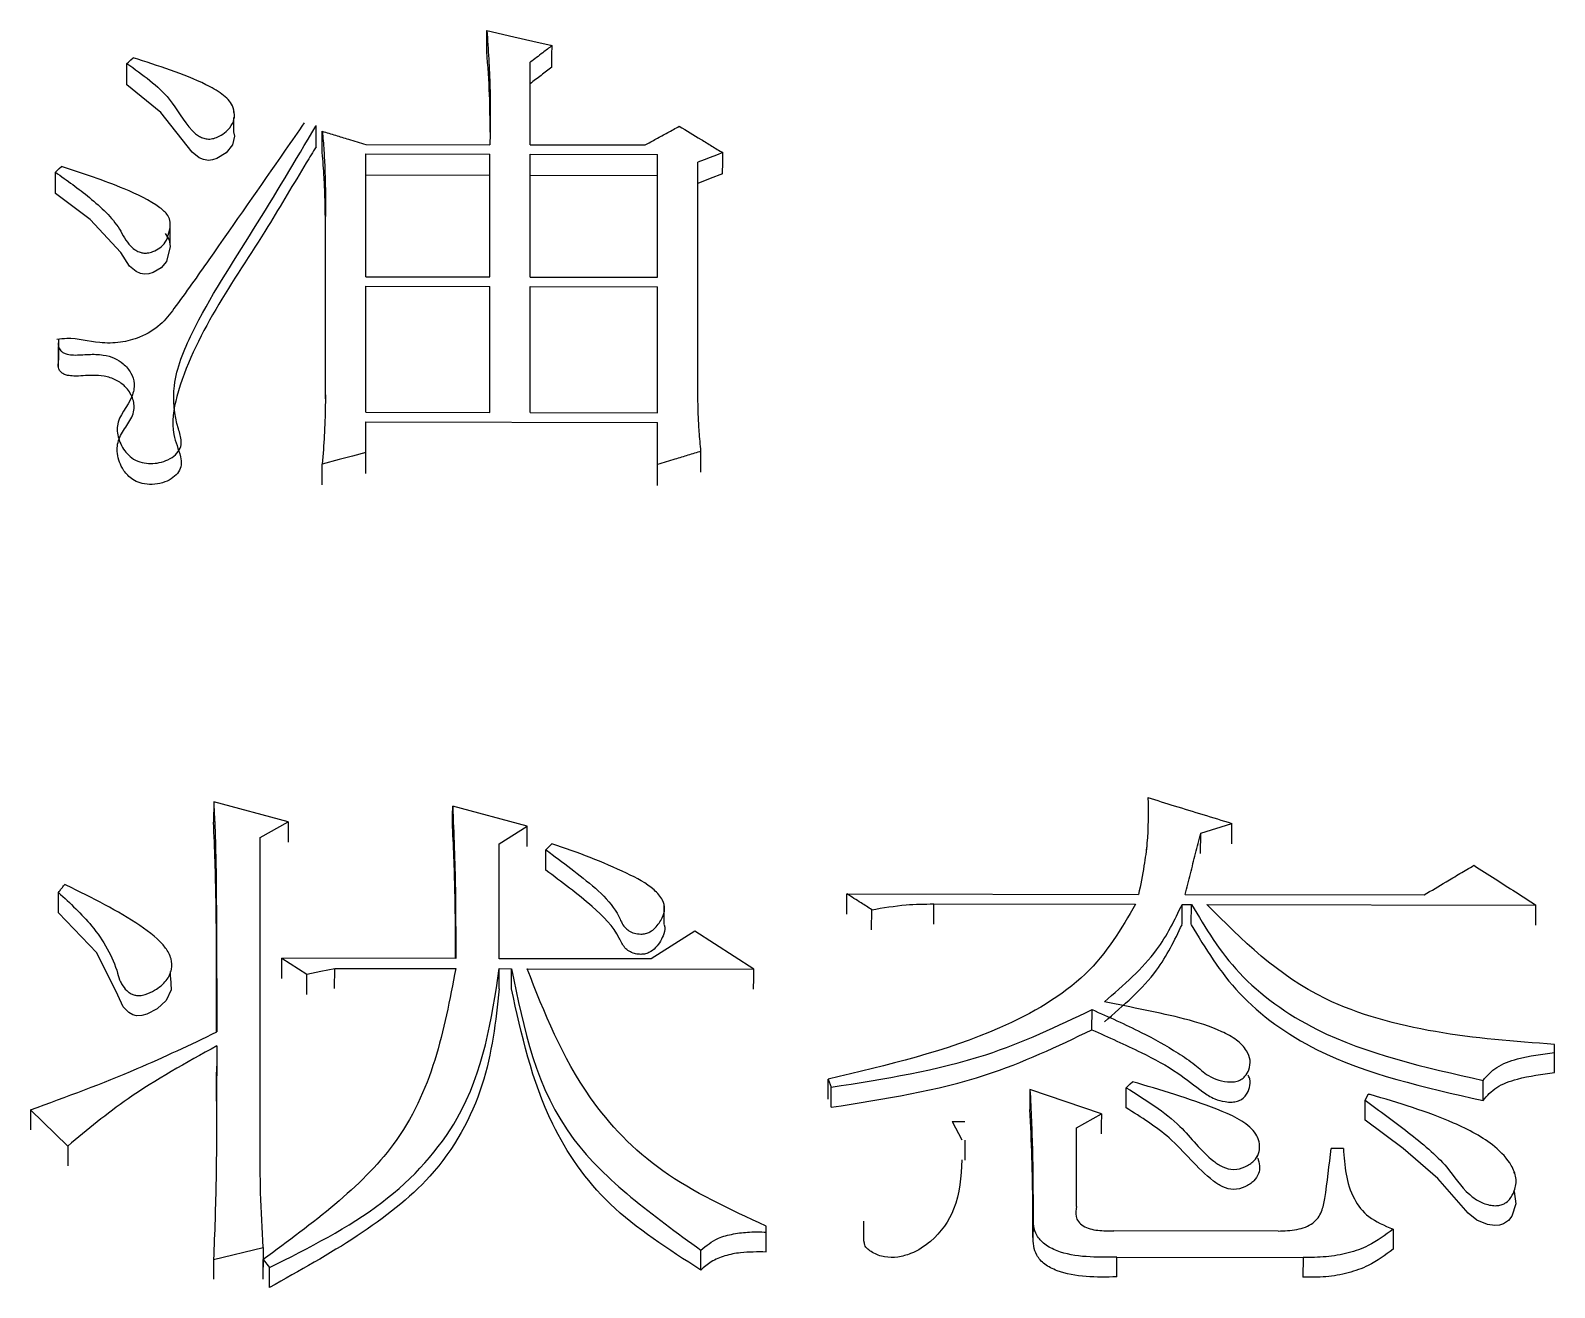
# Model space of a CAD drawing. Header units: millimetres. Extents: x 2462 to 4142, y 835 to 2023.
# Drawn here: x 2894.43 to 2899.74, y 1799.09 to 1803.47 of the extents above; entities that cross this region are included whole.
import ezdxf

# ---------------------------------------------------------------- set-up
doc = ezdxf.new("R2010")
doc.units = ezdxf.units.MM

msp = doc.modelspace()

# ---------------------------------------------------------------- linework, layer by layer
at = {"color": 7, "linetype": 'Continuous', "lineweight": 25}
for p, q in [((2894.7664, 1803.2759), (2894.7666, 1803.3506)), ((2896.1729, 1803.0671), (2896.1729, 1803.3545)), ((2895.1399, 1803.1801), (2895.1399, 1803.1883)), ((2895.1396, 1803.1138), (2895.1398, 1803.1626)), ((2895.4262, 1803.0596), (2895.4265, 1803.134)), ((2895.5996, 1803.0682), (2896.0323, 1803.0674)), ((2895.5996, 1803.0354), (2896.0323, 1803.0346)), ((2895.5996, 1802.6074), (2895.5996, 1803.0354)), ((2896.032, 1802.9604), (2896.0323, 1803.0346)), ((2896.0323, 1802.6066), (2896.0323, 1803.0346)), ((2896.1729, 1803.0671), (2896.5731, 1803.0664)), ((2896.1729, 1803.0344), (2896.6164, 1803.0336)), ((2896.1729, 1802.6063), (2896.1729, 1803.0344)), ((2896.6161, 1802.9593), (2896.6164, 1803.0336)), ((2896.6164, 1802.6055), (2896.6164, 1803.0336)), ((2896.757, 1802.1866), (2896.757, 1803.0071)), ((2896.032, 1802.9604), (2895.5993, 1802.9612)), ((2896.032, 1802.6066), (2896.032, 1802.9604)), ((2896.6161, 1802.9593), (2896.1726, 1802.9601)), ((2896.6162, 1802.6055), (2896.6161, 1802.9593)), ((2895.459, 1802.8912), (2895.4587, 1802.8172)), ((2895.459, 1802.1957), (2895.459, 1802.8912)), ((2895.4587, 1802.1817), (2895.4587, 1802.8172)), ((2894.9178, 1802.7193), (2894.918, 1802.7937)), ((2895.5996, 1802.6074), (2896.0323, 1802.6066)), ((2896.1729, 1802.6063), (2896.6164, 1802.6055)), ((2895.5996, 1802.5743), (2896.0323, 1802.5735)), ((2895.5996, 1802.1353), (2895.5996, 1802.5743)), ((2896.032, 1802.4998), (2896.0323, 1802.5735)), ((2896.0323, 1802.1345), (2896.0323, 1802.5735)), ((2896.1729, 1802.5732), (2896.6164, 1802.5724)), ((2896.1729, 1802.1343), (2896.1729, 1802.5732)), ((2896.6162, 1802.4988), (2896.6164, 1802.5724)), ((2896.6164, 1802.1335), (2896.6164, 1802.5724)), ((2894.5287, 1802.3902), (2894.5284, 1802.3168)), ((2894.5284, 1802.2905), (2894.5287, 1802.3639)), ((2895.5996, 1802.1353), (2896.0323, 1802.1345)), ((2896.1729, 1802.1343), (2896.6164, 1802.1335)), ((2895.5996, 1802.1019), (2896.6164, 1802.1001)), ((2895.5996, 1801.9949), (2895.5996, 1802.1019)), ((2896.6164, 1801.9528), (2896.6164, 1802.1001)), ((2895.4479, 1801.8822), (2895.4481, 1801.9549)), ((2896.6162, 1801.88), (2896.6164, 1801.9528)), ((2895.0695, 1800.7781), (2895.0692, 1800.7067)), ((2895.3291, 1800.7089), (2895.0695, 1800.7781)), ((2896.162, 1800.6937), (2895.9024, 1800.7628)), ((2895.2317, 1800.6541), (2895.3291, 1800.7089)), ((2896.0646, 1800.632), (2896.162, 1800.6937)), ((2898.5093, 1800.6687), (2898.6175, 1800.7029)), ((2895.2315, 1799.5706), (2895.2317, 1800.6541)), ((2896.0646, 1800.2314), (2896.0646, 1800.632)), ((2898.5091, 1800.5978), (2898.5093, 1800.6687)), ((2896.2267, 1800.54), (2896.227, 1800.6111)), ((2898.3203, 1800.6204), (2898.3191, 1800.6071)), ((2894.5502, 1800.4901), (2894.5502, 1800.4884)), ((2894.5283, 1800.3916), (2894.5285, 1800.4625)), ((2896.6392, 1800.3502), (2896.6395, 1800.4211)), ((2897.2759, 1800.3869), (2897.2761, 1800.4575)), ((2897.2761, 1800.4575), (2898.293, 1800.4556)), ((2897.5788, 1800.3515), (2897.579, 1800.4224)), ((2897.579, 1800.4224), (2898.2821, 1800.4211)), ((2898.4442, 1800.3502), (2898.4444, 1800.4208)), ((2898.4444, 1800.4208), (2898.4769, 1800.4207)), ((2898.4552, 1800.4553), (2899.2882, 1800.4537)), ((2898.4766, 1800.3502), (2898.4769, 1800.4207)), ((2898.5309, 1800.4206), (2899.6776, 1800.4185)), ((2897.3624, 1800.3315), (2897.3627, 1800.402)), ((2896.7461, 1800.3271), (2896.5946, 1800.2305)), ((2896.9516, 1800.1951), (2896.7461, 1800.3271)), ((2894.9187, 1800.2352), (2894.9187, 1800.2385)), ((2895.3071, 1800.1626), (2895.3074, 1800.2328)), ((2895.3074, 1800.2328), (2895.3939, 1800.1772)), ((2895.9131, 1800.2317), (2895.3074, 1800.2328)), ((2896.5946, 1800.2305), (2896.0646, 1800.2314)), ((2894.9185, 1800.1678), (2894.9186, 1800.1874)), ((2895.3937, 1800.107), (2895.3939, 1800.1772)), ((2895.491, 1800.1276), (2895.4913, 1800.1978)), ((2895.4913, 1800.1978), (2895.9131, 1800.1971)), ((2896.0643, 1800.1265), (2896.0646, 1800.1968)), ((2896.0646, 1800.1968), (2896.1079, 1800.1967)), ((2896.1076, 1800.1265), (2896.1079, 1800.1967)), ((2896.162, 1800.1966), (2896.9516, 1800.1951)), ((2898.1303, 1799.9837), (2898.1306, 1800.0541)), ((2895.0802, 1799.9275), (2895.0799, 1799.8576)), ((2899.7422, 1799.8351), (2899.7424, 1799.9049)), ((2899.7424, 1799.9049), (2899.7424, 1799.9328)), ((2897.2112, 1799.8119), (2897.222, 1799.7839)), ((2897.2217, 1799.7143), (2897.222, 1799.7839)), ((2899.4934, 1799.738), (2899.4936, 1799.8077)), ((2897.9143, 1799.7757), (2897.914, 1799.7056)), ((2898.1631, 1799.6913), (2897.9143, 1799.7757)), ((2899.0823, 1799.6686), (2899.0826, 1799.7386)), ((2894.4312, 1799.705), (2894.431, 1799.6355)), ((2894.4312, 1799.705), (2894.5608, 1799.5789)), ((2898.0765, 1799.6424), (2898.1631, 1799.6913)), ((2897.6437, 1799.6642), (2897.6767, 1799.6003)), ((2897.6437, 1799.6642), (2897.6871, 1799.6642)), ((2898.0765, 1799.3686), (2898.0765, 1799.6424)), ((2894.5608, 1799.5789), (2894.5606, 1799.5095)), ((2897.6884, 1799.5299), (2897.6886, 1799.5998)), ((2898.7074, 1799.6086), (2898.7074, 1799.6095)), ((2899.0068, 1799.5706), (2898.9635, 1799.5707)), ((2898.7071, 1799.5397), (2898.7072, 1799.5467)), ((2899.6019, 1799.4838), (2899.6019, 1799.4908)), ((2899.6016, 1799.4211), (2899.6016, 1799.4217)), ((2897.3343, 1799.3165), (2897.334, 1799.247)), ((2897.925, 1799.315), (2897.9247, 1799.246)), ((2897.925, 1799.3337), (2897.9248, 1799.2646)), ((2896.9945, 1799.21), (2896.9947, 1799.279)), ((2896.9947, 1799.279), (2896.9947, 1799.3002)), ((2898.7796, 1799.2828), (2898.2062, 1799.2838)), ((2899.1798, 1799.2891), (2899.1796, 1799.2197)), ((2895.0692, 1799.1838), (2895.2423, 1799.2258)), ((2895.2423, 1799.2258), (2895.2421, 1799.1569)), ((2896.7673, 1799.147), (2896.7675, 1799.216)), ((2895.0692, 1799.1838), (2895.069, 1799.1149)), ((2895.242, 1799.1146), (2895.2423, 1799.1835)), ((2895.2423, 1799.1835), (2895.2639, 1799.1552)), ((2898.2168, 1799.1232), (2898.217, 1799.1921)), ((2898.217, 1799.1921), (2898.8661, 1799.1909)), ((2898.8661, 1799.1909), (2898.8658, 1799.1216))]:
    msp.add_line(p, q, dxfattribs=at)
at = {"color": 7, "linetype": 'Continuous', "lineweight": 25, "flags": 128}
for points in [[(2896.0212, 1803.3905), (2896.0213, 1803.4324), (2896.0214, 1803.4653)], [(2896.0214, 1803.4653), (2896.116, 1803.4435), (2896.1823, 1803.4282), (2896.2486, 1803.4129)], [(2896.2483, 1803.3381), (2896.2485, 1803.38), (2896.2486, 1803.4129)], [(2894.7666, 1803.3506), (2894.7721, 1803.3555), (2894.7802, 1803.3628), (2894.7883, 1803.3701)], [(2895.138, 1803.1128), (2895.1415, 1803.0972), (2895.1348, 1803.0669), (2895.1126, 1803.0391), (2895.0803, 1803.019), (2895.0657, 1803.0143), (2895.0509, 1803.0127), (2895.0345, 1803.0154), (2895.0193, 1803.022), (2894.995, 1803.0419), (2894.8858, 1803.1796), (2894.7664, 1803.2759), (2894.7664, 1803.2759)], [(2895.4479, 1803.0399), (2895.448, 1803.0816), (2895.4481, 1803.1143)], [(2896.8436, 1803.0397), (2896.8219, 1803.0315), (2896.8003, 1803.0234), (2896.7787, 1803.0152), (2896.757, 1803.0071)], [(2896.8433, 1802.9654), (2896.8434, 1803.007), (2896.8436, 1803.0397)], [(2894.5176, 1802.8976), (2894.5177, 1802.9247), (2894.5178, 1802.9483), (2894.5178, 1802.9718)], [(2894.5178, 1802.9718), (2894.5233, 1802.9767), (2894.5314, 1802.9841), (2894.5395, 1802.9915)], [(2896.8433, 1802.9654), (2896.8, 1802.9491), (2896.7568, 1802.9328)], [(2894.9003, 1802.7577), (2894.9147, 1802.7365), (2894.9176, 1802.7132), (2894.9046, 1802.6605), (2894.8866, 1802.6385), (2894.8587, 1802.6218), (2894.8429, 1802.6171), (2894.8286, 1802.6159), (2894.8146, 1802.6182), (2894.799, 1802.6253), (2894.7762, 1802.6444), (2894.7455, 1802.6914), (2894.6385, 1802.8073), (2894.5176, 1802.8976), (2894.5176, 1802.8976)], [(2896.6162, 1802.0271), (2896.6163, 1802.0679), (2896.6164, 1802.1001)], [(2895.5996, 1801.9949), (2895.553, 1801.9826), (2895.5064, 1801.9703), (2895.4481, 1801.9549)], [(2895.5993, 1801.9221), (2895.5995, 1801.9628), (2895.5996, 1801.9949)], [(2896.7676, 1801.9265), (2896.7677, 1801.9673), (2896.7678, 1801.9994)], [(2895.9021, 1800.6915), (2895.9023, 1800.7314), (2895.9024, 1800.7628)], [(2895.3291, 1800.7089), (2895.3289, 1800.669), (2895.3288, 1800.638)], [(2896.1617, 1800.6227), (2896.1619, 1800.6623), (2896.162, 1800.6937)], [(2898.6173, 1800.6319), (2898.6174, 1800.6715), (2898.6175, 1800.7029)], [(2896.2269, 1800.611), (2896.2377, 1800.6213), (2896.2485, 1800.6316)], [(2899.6773, 1800.348), (2899.6775, 1800.3873), (2899.6776, 1800.4185)], [(2894.9181, 1800.1673), (2894.9191, 1800.1657), (2894.9215, 1800.1227), (2894.9038, 1800.0853), (2894.8722, 1800.057), (2894.8361, 1800.0385), (2894.819, 1800.0339), (2894.8006, 1800.033), (2894.7877, 1800.0361), (2894.7732, 1800.0441), (2894.7543, 1800.0636), (2894.7358, 1800.1048), (2894.6618, 1800.2525), (2894.5283, 1800.3916), (2894.5283, 1800.3916)], [(2895.3939, 1800.1772), (2895.4426, 1800.1875), (2895.4913, 1800.1978)], [(2896.9513, 1800.1249), (2896.9515, 1800.1641), (2896.9516, 1800.1951)], [(2897.2109, 1799.7422), (2897.211, 1799.7703), (2897.2111, 1799.7911), (2897.2112, 1799.8119)], [(2898.2494, 1799.7124), (2898.2494, 1799.7375), (2898.2495, 1799.7598), (2898.2496, 1799.782)], [(2898.2496, 1799.782), (2898.255, 1799.7873), (2898.2631, 1799.7951), (2898.2712, 1799.803)], [(2899.0825, 1799.7386), (2899.088, 1799.7491), (2899.0934, 1799.7595)], [(2898.1631, 1799.6913), (2898.1629, 1799.6521), (2898.1628, 1799.6217)], [(2899.6015, 1799.4207), (2899.6076, 1799.3773), (2899.5932, 1799.3346), (2899.5816, 1799.3197), (2899.5647, 1799.3074), (2899.5502, 1799.3026), (2899.5344, 1799.3016), (2899.5086, 1799.3056), (2899.4717, 1799.321), (2899.442, 1799.3445), (2899.3361, 1799.4656), (2899.2148, 1799.5701), (2899.0824, 1799.6686), (2899.0824, 1799.6686)], [(2895.2637, 1799.0863), (2895.2638, 1799.1169), (2895.2638, 1799.1361), (2895.2639, 1799.1552)]]:
    msp.add_lwpolyline(points, dxfattribs=at)
at = {"color": 7, "linetype": 'Continuous', "lineweight": 25}
for points, knots in [([(2896.0214, 1803.4653), (2896.0261, 1803.3993), (2896.0332, 1803.3002), (2896.0333, 1803.1673), (2896.0326, 1803.1007), (2896.0323, 1803.0674)], [0, 0, 0, 0, 0.499643, 0.749805, 1, 1, 1, 1]), ([(2896.2486, 1803.4129), (2896.2377, 1803.4045), (2896.2197, 1803.3906), (2896.1944, 1803.3711), (2896.1801, 1803.36), (2896.1729, 1803.3545)], [0, 0, 0, 0, 0.4303512, 0.7151758, 1, 1, 1, 1]), ([(2894.7666, 1803.3506), (2894.8217, 1803.3115), (2894.9192, 1803.2422), (2894.9658, 1803.1426), (2895.0135, 1803.0987), (2895.0339, 1803.0893), (2895.0519, 1803.086), (2895.0711, 1803.0891), (2895.0925, 1803.0982), (2895.1168, 1803.1148), (2895.1378, 1803.1404), (2895.1439, 1803.172), (2895.1363, 1803.2089), (2895.1004, 1803.2463), (2894.9868, 1803.3076), (2894.8763, 1803.3424), (2894.7883, 1803.3701)], [0, 0, 0, 0, 0.207529, 0.367372, 0.400835, 0.416669, 0.431353, 0.44814, 0.466693, 0.497247, 0.538462, 0.578547, 0.619957, 0.682143, 0.746846, 1, 1, 1, 1]), ([(2896.0326, 1803.1106), (2896.0326, 1803.1543), (2896.0325, 1803.2478), (2896.0251, 1803.3409), (2896.0212, 1803.3905)], [0, 0, 0, 0, 0.4665609, 1, 1, 1, 1]), ([(2896.2483, 1803.3381), (2896.2357, 1803.3284), (2896.2105, 1803.309), (2896.1852, 1803.2895), (2896.1726, 1803.2798)], [0, 0, 0, 0, 0.499997, 1, 1, 1, 1]), ([(2895.385, 1803.1433), (2895.3629, 1803.1116), (2895.2525, 1802.9534), (2895.1028, 1802.7371), (2894.9592, 1802.5337), (2894.8874, 1802.4381), (2894.821, 1802.3964), (2894.745, 1802.3762), (2894.6567, 1802.3749), (2894.5848, 1802.396), (2894.5347, 1802.3905), (2894.5232, 1802.3892)], [0, 0, 0, 0, 0.1010908, 0.5054168, 0.6861437, 0.747623, 0.8099489, 0.856214, 0.9025377, 0.9776718, 1, 1, 1, 1]), ([(2894.5276, 1802.3773), (2894.5276, 1802.3725), (2894.5278, 1802.3627), (2894.5346, 1802.3501), (2894.546, 1802.3416), (2894.5614, 1802.3362), (2894.5912, 1802.3335), (2894.6329, 1802.3376), (2894.6821, 1802.3374), (2894.7244, 1802.3248), (2894.7587, 1802.3032), (2894.7832, 1802.2723), (2894.7958, 1802.2327), (2894.7824, 1802.1688), (2894.7243, 1802.1084), (2894.7379, 1802.0369), (2894.7591, 1801.9972), (2894.7892, 1801.9711), (2894.8183, 1801.9591), (2894.85, 1801.9556), (2894.8814, 1801.9589), (2894.9121, 1801.9692), (2894.9382, 1801.9866), (2894.9544, 1802.0094), (2894.9587, 1802.0409), (2894.9336, 1802.1124), (2894.92, 1802.2416), (2895.0179, 1802.4785), (2895.2122, 1802.7722), (2895.354, 1803.0117), (2895.4249, 1803.1315)], [0, 0, 0, 0, 0.007652, 0.015681, 0.02075, 0.025816, 0.034148, 0.052936, 0.071785, 0.086911, 0.102014, 0.121926, 0.142159, 0.165849, 0.223522, 0.250537, 0.277587, 0.290073, 0.302699, 0.313484, 0.324495, 0.336811, 0.350181, 0.363527, 0.376359, 0.399765, 0.479952, 0.580348, 0.790137, 1, 1, 1, 1]), ([(2896.5731, 1803.0664), (2896.586, 1803.0735), (2896.6123, 1803.0879), (2896.6519, 1803.1096), (2896.6787, 1803.1243), (2896.6921, 1803.1317)], [0, 0, 0, 0, 0.324476, 0.662238, 1, 1, 1, 1]), ([(2896.6921, 1803.1317), (2896.7174, 1803.1163), (2896.7552, 1803.0934), (2896.8057, 1803.0627), (2896.8309, 1803.0474), (2896.8436, 1803.0397)], [0, 0, 0, 0, 0.5, 0.75, 1, 1, 1, 1]), ([(2895.4481, 1803.1143), (2895.45, 1803.092), (2895.4539, 1803.0474), (2895.4577, 1802.973), (2895.4585, 1802.9209), (2895.459, 1802.8913)], [0, 0, 0, 0, 0.300884, 0.601781, 1, 1, 1, 1]), ([(2895.4481, 1803.1143), (2895.4633, 1803.1097), (2895.4937, 1803.1005), (2895.5442, 1803.0851), (2895.5795, 1803.0743), (2895.5996, 1803.0682)], [0, 0, 0, 0, 0.300788, 0.601575, 1, 1, 1, 1]), ([(2895.4262, 1803.0596), (2895.4149, 1803.0412), (2895.358, 1802.9493), (2895.1925, 1802.6624), (2894.9691, 1802.3613), (2894.9162, 1802.0746), (2894.9518, 1801.9971), (2894.9581, 1801.9529), (2894.9492, 1801.9272), (2894.929, 1801.9065), (2894.8999, 1801.8912), (2894.8649, 1801.883), (2894.8291, 1801.8839), (2894.7988, 1801.8932), (2894.7712, 1801.9118), (2894.7443, 1801.9466), (2894.7293, 1801.9953), (2894.7378, 1802.0495), (2894.7722, 1802.094), (2894.7961, 1802.1398), (2894.7894, 1802.1862), (2894.7664, 1802.2228), (2894.7305, 1802.2488), (2894.6898, 1802.2623), (2894.6387, 1802.2653), (2894.5963, 1802.2599), (2894.5621, 1802.2627), (2894.5462, 1802.2679), (2894.5353, 1802.276), (2894.5278, 1802.2884), (2894.5275, 1802.2982), (2894.5273, 1802.3038)], [0, 0, 0, 0, 0.032457, 0.162259, 0.500756, 0.571848, 0.613727, 0.628998, 0.641998, 0.655007, 0.667948, 0.681417, 0.694499, 0.706056, 0.716622, 0.736149, 0.767828, 0.794639, 0.821204, 0.847885, 0.870954, 0.894026, 0.910498, 0.927048, 0.942035, 0.965606, 0.97369, 0.979046, 0.98443, 0.990987, 1, 1, 1, 1]), ([(2895.4587, 1802.8172), (2895.4583, 1802.8398), (2895.4576, 1802.8851), (2895.4547, 1802.9594), (2895.4503, 1803.011), (2895.4479, 1803.0399)], [0, 0, 0, 0, 0.3042834, 0.6085822, 1, 1, 1, 1]), ([(2894.5178, 1802.9718), (2894.5583, 1802.943), (2894.643, 1802.8825), (2894.7348, 1802.7958), (2894.7653, 1802.7258), (2894.7955, 1802.7006), (2894.8114, 1802.6926), (2894.8256, 1802.6893), (2894.8412, 1802.6899), (2894.8614, 1802.6956), (2894.8835, 1802.7081), (2894.9056, 1802.7301), (2894.914, 1802.7614), (2894.9211, 1802.7932), (2894.9104, 1802.8246), (2894.8595, 1802.868), (2894.7348, 1802.9271), (2894.6135, 1802.9671), (2894.5395, 1802.9915)], [0, 0, 0, 0, 0.145125, 0.304252, 0.383322, 0.406111, 0.420719, 0.431527, 0.442364, 0.458239, 0.484495, 0.512276, 0.553408, 0.599256, 0.628705, 0.66811, 0.797295, 1, 1, 1, 1]), ([(2895.459, 1802.1957), (2895.4587, 1802.1723), (2895.458, 1802.1256), (2895.4547, 1802.0453), (2895.4506, 1801.9884), (2895.4481, 1801.9549)], [0, 0, 0, 0, 0.29168, 0.583373, 1, 1, 1, 1]), ([(2896.7678, 1801.9994), (2896.7655, 1802.0222), (2896.7612, 1802.0648), (2896.7582, 1802.1272), (2896.7574, 1802.1668), (2896.757, 1802.1866)], [0, 0, 0, 0, 0.365045, 0.682453, 1, 1, 1, 1]), ([(2896.7678, 1801.9994), (2896.7527, 1801.9947), (2896.7223, 1801.9854), (2896.6718, 1801.9698), (2896.6365, 1801.959), (2896.6164, 1801.9528)], [0, 0, 0, 0, 0.30079, 0.601581, 1, 1, 1, 1]), ([(2898.3255, 1800.7926), (2898.3262, 1800.7398), (2898.3273, 1800.6605), (2898.3112, 1800.5482), (2898.2995, 1800.4887), (2898.293, 1800.4556)], [0, 0, 0, 0, 0.469365, 0.703745, 1, 1, 1, 1]), ([(2898.3255, 1800.7926), (2898.356, 1800.7833), (2898.42, 1800.7636), (2898.5173, 1800.7337), (2898.5841, 1800.7131), (2898.6175, 1800.7029)], [0, 0, 0, 0, 0.313874, 0.656937, 1, 1, 1, 1]), ([(2895.0695, 1800.7781), (2895.0697, 1800.7726), (2895.0703, 1800.7616), (2895.071, 1800.7479), (2895.0716, 1800.7341), (2895.0723, 1800.7204), (2895.0731, 1800.7039), (2895.074, 1800.6819), (2895.0748, 1800.6599), (2895.0757, 1800.6324), (2895.077, 1800.5718), (2895.0782, 1800.5056), (2895.0786, 1800.4393), (2895.0789, 1800.3729), (2895.0794, 1800.3065), (2895.0796, 1800.2399), (2895.0797, 1800.2121), (2895.0798, 1800.1899), (2895.0798, 1800.1733), (2895.0799, 1800.1566), (2895.0799, 1800.1427), (2895.0799, 1800.1288), (2895.08, 1800.1177), (2895.08, 1800.1038), (2895.08, 1800.0927), (2895.08, 1800.0788), (2895.08, 1800.0676), (2895.0801, 1800.0537), (2895.0801, 1800.044), (2895.0801, 1800.0342), (2895.0801, 1800.0287), (2895.0801, 1800.0217), (2895.0801, 1800.0161), (2895.0801, 1800.0092), (2895.0801, 1800.0036), (2895.0801, 1799.9966), (2895.0802, 1799.9911), (2895.0802, 1799.9838), (2895.0802, 1799.9793), (2895.0802, 1799.9762)], [0, 0, 0, 0, 0.020702, 0.041404, 0.051755, 0.072457, 0.093159, 0.113861, 0.155266, 0.175968, 0.217372, 0.382989, 0.424393, 0.465797, 0.631413, 0.672817, 0.714222, 0.734924, 0.755626, 0.776328, 0.79703, 0.807381, 0.828083, 0.838434, 0.859136, 0.869487, 0.890189, 0.90054, 0.921242, 0.926417, 0.936768, 0.941944, 0.952295, 0.95747, 0.967821, 0.972997, 0.983348, 0.988524, 1, 1, 1, 1]), ([(2895.9024, 1800.7628), (2895.9063, 1800.6661), (2895.9118, 1800.5296), (2895.9128, 1800.3523), (2895.913, 1800.2719), (2895.9131, 1800.2317)], [0, 0, 0, 0, 0.547988, 0.773992, 1, 1, 1, 1]), ([(2895.0798, 1799.976), (2895.0797, 1800.031), (2895.0796, 1800.1057), (2895.079, 1800.2581), (2895.0791, 1800.4472), (2895.0727, 1800.6157), (2895.0692, 1800.7067)], [0, 0, 0, 0, 0.224353, 0.304294, 0.62406, 1, 1, 1, 1]), ([(2895.9126, 1800.2317), (2895.9125, 1800.2564), (2895.9123, 1800.3293), (2895.9111, 1800.4827), (2895.9056, 1800.611), (2895.9021, 1800.6915)], [0, 0, 0, 0, 0.1601656, 0.4733073, 1, 1, 1, 1]), ([(2896.227, 1800.6111), (2896.2344, 1800.6057), (2896.2714, 1800.5787), (2896.3644, 1800.507), (2896.4656, 1800.4258), (2896.4941, 1800.3474), (2896.5157, 1800.328), (2896.5354, 1800.3197), (2896.5561, 1800.3166), (2896.5752, 1800.3185), (2896.5931, 1800.3257), (2896.6149, 1800.3437), (2896.632, 1800.371), (2896.6444, 1800.4042), (2896.6349, 1800.4393), (2896.594, 1800.4861), (2896.503, 1800.5337), (2896.3827, 1800.5854), (2896.2934, 1800.6162), (2896.2485, 1800.6316)], [0, 0, 0, 0, 0.025946, 0.129765, 0.338784, 0.385932, 0.404152, 0.422427, 0.440777, 0.454643, 0.46854, 0.48998, 0.535409, 0.570955, 0.606999, 0.655233, 0.757859, 0.878392, 1, 1, 1, 1]), ([(2898.4552, 1800.4553), (2898.4613, 1800.4793), (2898.4734, 1800.527), (2898.4914, 1800.5981), (2898.5034, 1800.6452), (2898.5093, 1800.6687)], [0, 0, 0, 0, 0.337402, 0.668701, 1, 1, 1, 1]), ([(2896.6391, 1800.3498), (2896.6392, 1800.3496), (2896.6443, 1800.3396), (2896.637, 1800.3103), (2896.6194, 1800.2773), (2896.5922, 1800.2538), (2896.5708, 1800.2469), (2896.5529, 1800.2462), (2896.5344, 1800.2494), (2896.5163, 1800.2569), (2896.4955, 1800.2746), (2896.4727, 1800.3338), (2896.3793, 1800.4268), (2896.2822, 1800.4988), (2896.2267, 1800.5399)], [0, 0, 0, 0, 0.0011292, 0.0623817, 0.1634683, 0.2106245, 0.2345914, 0.258532, 0.2833728, 0.3125043, 0.3436417, 0.4152819, 0.6658378, 1, 1, 1, 1]), ([(2899.2882, 1800.4537), (2899.3136, 1800.4689), (2899.3551, 1800.4937), (2899.4128, 1800.528), (2899.4451, 1800.5472), (2899.4612, 1800.5568)], [0, 0, 0, 0, 0.440546, 0.720273, 1, 1, 1, 1]), ([(2899.4612, 1800.5568), (2899.486, 1800.5411), (2899.5344, 1800.5101), (2899.6065, 1800.464), (2899.6539, 1800.4337), (2899.6776, 1800.4185)], [0, 0, 0, 0, 0.342688, 0.671344, 1, 1, 1, 1]), ([(2894.5285, 1800.4625), (2894.5692, 1800.4248), (2894.6607, 1800.34), (2894.7231, 1800.2292), (2894.7415, 1800.1555), (2894.7542, 1800.1334), (2894.7671, 1800.1182), (2894.7837, 1800.1077), (2894.7972, 1800.1033), (2894.8135, 1800.1028), (2894.8372, 1800.108), (2894.8708, 1800.1244), (2894.907, 1800.1532), (2894.9247, 1800.1929), (2894.9236, 1800.2328), (2894.8927, 1800.2885), (2894.8101, 1800.3517), (2894.6904, 1800.4217), (2894.5993, 1800.4662), (2894.552, 1800.4892), (2894.5502, 1800.4901)], [0, 0, 0, 0, 0.148093, 0.332866, 0.364698, 0.380612, 0.406976, 0.418968, 0.429088, 0.439242, 0.454285, 0.483096, 0.528613, 0.572044, 0.609674, 0.651117, 0.755736, 0.873055, 0.995168, 1, 1, 1, 1]), ([(2894.5285, 1800.4625), (2894.5304, 1800.4649), (2894.5349, 1800.4706), (2894.5422, 1800.4798), (2894.5475, 1800.4867), (2894.5502, 1800.4901)], [0, 0, 0, 0, 0.2565032, 0.6282516, 1, 1, 1, 1]), ([(2898.2821, 1800.4211), (2898.2325, 1800.336), (2898.1313, 1800.1629), (2897.75, 1799.9391), (2897.417, 1799.8605), (2897.2112, 1799.8119)], [0, 0, 0, 0, 0.269245, 0.548175, 1, 1, 1, 1]), ([(2897.3627, 1800.402), (2897.3503, 1800.41), (2897.3297, 1800.4232), (2897.3009, 1800.4416), (2897.2844, 1800.4522), (2897.2761, 1800.4575)], [0, 0, 0, 0, 0.4283602, 0.7141801, 1, 1, 1, 1]), ([(2897.3627, 1800.402), (2897.4024, 1800.4088), (2897.4736, 1800.421), (2897.5467, 1800.422), (2897.579, 1800.4224)], [0, 0, 0, 0, 0.558835, 1, 1, 1, 1]), ([(2898.1739, 1800.0818), (2898.2407, 1800.1395), (2898.3591, 1800.2418), (2898.4185, 1800.3664), (2898.4444, 1800.4208)], [0, 0, 0, 0, 0.5638169, 1, 1, 1, 1]), ([(2898.4769, 1800.4207), (2898.5261, 1800.3384), (2898.6258, 1800.1717), (2898.9616, 1799.9271), (2899.2902, 1799.8533), (2899.4936, 1799.8077)], [0, 0, 0, 0, 0.270771, 0.548729, 1, 1, 1, 1]), ([(2899.7424, 1799.9328), (2899.6034, 1799.9432), (2899.3273, 1799.9639), (2898.857, 1800.0914), (2898.6533, 1800.2971), (2898.5309, 1800.4206)], [0, 0, 0, 0, 0.2883555, 0.5728321, 1, 1, 1, 1]), ([(2898.1736, 1800.0114), (2898.2404, 1800.069), (2898.3588, 1800.1712), (2898.4182, 1800.2956), (2898.4442, 1800.3499)], [0, 0, 0, 0, 0.563881, 1, 1, 1, 1]), ([(2898.4766, 1800.3498), (2898.5258, 1800.2676), (2898.6256, 1800.1011), (2898.9615, 1799.8568), (2899.29, 1799.7832), (2899.4934, 1799.7376)], [0, 0, 0, 0, 0.27064, 0.548568, 1, 1, 1, 1]), ([(2895.9131, 1800.1971), (2895.872, 1799.9818), (2895.7976, 1799.5923), (2895.4139, 1799.3098), (2895.2423, 1799.1835)], [0, 0, 0, 0, 0.552698, 1, 1, 1, 1]), ([(2895.2639, 1799.1552), (2895.402, 1799.2248), (2895.6739, 1799.3618), (2895.9944, 1799.724), (2896.0381, 1800.0185), (2896.0646, 1800.1968)], [0, 0, 0, 0, 0.289357, 0.569882, 1, 1, 1, 1]), ([(2896.1079, 1800.1967), (2896.1496, 1799.9878), (2896.2249, 1799.6104), (2896.6, 1799.3377), (2896.7675, 1799.216)], [0, 0, 0, 0, 0.55346, 1, 1, 1, 1]), ([(2896.9947, 1799.3002), (2896.8678, 1799.3587), (2896.6174, 1799.4741), (2896.3211, 1799.7901), (2896.222, 1800.0432), (2896.162, 1800.1966)], [0, 0, 0, 0, 0.288413, 0.568681, 1, 1, 1, 1]), ([(2896.0643, 1800.1262), (2896.0522, 1800.014), (2896.0277, 1799.7883), (2895.8122, 1799.391), (2895.4732, 1799.2025), (2895.2637, 1799.0859)], [0, 0, 0, 0, 0.274338, 0.5515, 1, 1, 1, 1]), ([(2896.7673, 1799.1466), (2896.6543, 1799.2188), (2896.4313, 1799.3614), (2896.1992, 1799.7057), (2896.1422, 1799.9672), (2896.1076, 1800.1261)], [0, 0, 0, 0, 0.287076, 0.566904, 1, 1, 1, 1]), ([(2897.222, 1799.7839), (2897.4067, 1799.813), (2897.7335, 1799.8644), (2898.0103, 1799.9966), (2898.1306, 1800.0541)], [0, 0, 0, 0, 0.565186, 1, 1, 1, 1]), ([(2898.1306, 1800.0541), (2898.1887, 1800.0285), (2898.2929, 1799.9825), (2898.4109, 1799.9163), (2898.4881, 1799.8651), (2898.5269, 1799.8272), (2898.5712, 1799.807), (2898.6054, 1799.8009), (2898.6325, 1799.803), (2898.6507, 1799.8099), (2898.6671, 1799.824), (2898.6799, 1799.8471), (2898.6841, 1799.8782), (2898.6697, 1799.9149), (2898.6359, 1799.9502), (2898.5236, 1800.0098), (2898.3598, 1800.0429), (2898.2212, 1800.0719), (2898.1739, 1800.0818)], [0, 0, 0, 0, 0.150807, 0.27095, 0.330996, 0.38361, 0.414403, 0.445341, 0.45949, 0.473772, 0.489764, 0.515212, 0.550088, 0.5845, 0.63153, 0.679772, 0.890804, 1, 1, 1, 1]), ([(2894.4312, 1799.705), (2894.5567, 1799.751), (2894.7802, 1799.8329), (2894.9887, 1799.9325), (2895.0802, 1799.9762)], [0, 0, 0, 0, 0.561153, 1, 1, 1, 1]), ([(2897.2217, 1799.7139), (2897.4064, 1799.7429), (2897.7332, 1799.7942), (2898.01, 1799.9263), (2898.1303, 1799.9837)], [0, 0, 0, 0, 0.565245, 1, 1, 1, 1]), ([(2898.1304, 1799.9837), (2898.1881, 1799.9579), (2898.2916, 1799.9116), (2898.4247, 1799.8412), (2898.4992, 1799.7799), (2898.5521, 1799.7432), (2898.5895, 1799.7331), (2898.6171, 1799.7312), (2898.6379, 1799.7344), (2898.655, 1799.7428), (2898.6708, 1799.759), (2898.6808, 1799.7831), (2898.6836, 1799.8078), (2898.6766, 1799.8217), (2898.6742, 1799.8263)], [0, 0, 0, 0, 0.264837, 0.474993, 0.638373, 0.707243, 0.757213, 0.790172, 0.814015, 0.838007, 0.869147, 0.91988, 0.973712, 1, 1, 1, 1]), ([(2895.0802, 1799.9275), (2894.9737, 1799.8687), (2894.7848, 1799.7645), (2894.6288, 1799.6352), (2894.5608, 1799.5789)], [0, 0, 0, 0, 0.563978, 1, 1, 1, 1]), ([(2895.0802, 1799.9274), (2895.08, 1799.8653), (2895.0795, 1799.7109), (2895.0793, 1799.4632), (2895.0726, 1799.2769), (2895.0692, 1799.1838)], [0, 0, 0, 0, 0.252145, 0.626035, 1, 1, 1, 1]), ([(2899.4936, 1799.8077), (2899.5078, 1799.824), (2899.5368, 1799.8573), (2899.628, 1799.8899), (2899.6988, 1799.8992), (2899.7424, 1799.9049)], [0, 0, 0, 0, 0.268422, 0.549119, 1, 1, 1, 1]), ([(2895.0796, 1799.7347), (2895.0796, 1799.7391), (2895.0798, 1799.7801), (2895.0798, 1799.8208), (2895.0799, 1799.8572)], [0, 0, 0, 0, 0.108254, 1, 1, 1, 1]), ([(2899.4934, 1799.7376), (2899.5075, 1799.7539), (2899.5365, 1799.7872), (2899.6278, 1799.8197), (2899.6985, 1799.829), (2899.7422, 1799.8347)], [0, 0, 0, 0, 0.268292, 0.548996, 1, 1, 1, 1]), ([(2898.2496, 1799.782), (2898.3172, 1799.74), (2898.437, 1799.6656), (2898.515, 1799.5534), (2898.5839, 1799.5049), (2898.625, 1799.4938), (2898.6657, 1799.5048), (2898.6959, 1799.5252), (2898.7132, 1799.5519), (2898.716, 1799.5801), (2898.7098, 1799.6079), (2898.6754, 1799.6609), (2898.5176, 1799.7303), (2898.3696, 1799.7739), (2898.2712, 1799.803)], [0, 0, 0, 0, 0.207965, 0.368358, 0.401514, 0.432917, 0.464664, 0.497814, 0.528601, 0.558738, 0.58913, 0.619745, 0.747266, 1, 1, 1, 1]), ([(2897.9143, 1799.7757), (2897.9177, 1799.7037), (2897.9229, 1799.5943), (2897.9249, 1799.4468), (2897.925, 1799.3714), (2897.925, 1799.3337)], [0, 0, 0, 0, 0.4898996, 0.7449371, 1, 1, 1, 1]), ([(2899.0826, 1799.7386), (2899.1327, 1799.7016), (2899.233, 1799.6274), (2899.3642, 1799.5213), (2899.4205, 1799.4282), (2899.4778, 1799.3848), (2899.5122, 1799.3727), (2899.5393, 1799.3704), (2899.5564, 1799.3728), (2899.5726, 1799.3802), (2899.5903, 1799.3966), (2899.6059, 1799.4266), (2899.6118, 1799.468), (2899.5895, 1799.5224), (2899.5232, 1799.5941), (2899.355, 1799.6822), (2899.1971, 1799.7298), (2899.0954, 1799.759), (2899.0934, 1799.7596)], [0, 0, 0, 0, 0.1400004, 0.2802678, 0.380159, 0.4099229, 0.4398073, 0.4520324, 0.4624692, 0.472928, 0.4886221, 0.5175156, 0.5586209, 0.5986674, 0.6684248, 0.7874834, 0.995825, 1, 1, 1, 1]), ([(2897.9248, 1799.2642), (2897.9247, 1799.3001), (2897.9246, 1799.3918), (2897.9221, 1799.5391), (2897.9167, 1799.6501), (2897.914, 1799.7056)], [0, 0, 0, 0, 0.242836, 0.62136, 1, 1, 1, 1]), ([(2898.708, 1799.537), (2898.7107, 1799.5281), (2898.7162, 1799.5102), (2898.7128, 1799.4821), (2898.6957, 1799.4555), (2898.6655, 1799.4351), (2898.6247, 1799.4241), (2898.5836, 1799.4351), (2898.5018, 1799.4934), (2898.4211, 1799.6045), (2898.3022, 1799.6789), (2898.2494, 1799.712)], [0, 0, 0, 0, 0.050393, 0.101596, 0.153917, 0.210279, 0.264284, 0.317702, 0.374078, 0.721579, 1, 1, 1, 1]), ([(2895.2423, 1799.2258), (2895.2385, 1799.2892), (2895.2332, 1799.3785), (2895.2317, 1799.4933), (2895.2316, 1799.5448), (2895.2315, 1799.5706)], [0, 0, 0, 0, 0.550657, 0.775317, 1, 1, 1, 1]), ([(2898.7796, 1799.2828), (2898.8013, 1799.2835), (2898.8441, 1799.285), (2898.9054, 1799.3065), (2898.9336, 1799.3503), (2898.9497, 1799.4386), (2898.9574, 1799.5123), (2898.9635, 1799.5707)], [0, 0, 0, 0, 0.13003, 0.256202, 0.38429, 0.511395, 1, 1, 1, 1]), ([(2899.0068, 1799.5706), (2899.0107, 1799.5106), (2899.0163, 1799.4265), (2899.0902, 1799.3273), (2899.1495, 1799.302), (2899.1798, 1799.2891)], [0, 0, 0, 0, 0.550462, 0.77054, 1, 1, 1, 1]), ([(2897.6764, 1799.5305), (2897.6736, 1799.4722), (2897.6687, 1799.3717), (2897.5915, 1799.259), (2897.513, 1799.2068), (2897.4551, 1799.1902), (2897.4063, 1799.1898), (2897.3651, 1799.206), (2897.3379, 1799.2273), (2897.3369, 1799.2425), (2897.3366, 1799.2469)], [0, 0, 0, 0, 0.339662, 0.585896, 0.714319, 0.780117, 0.845349, 0.911877, 0.975041, 1, 1, 1, 1]), ([(2898.0765, 1799.3686), (2898.0746, 1799.357), (2898.0717, 1799.3389), (2898.0816, 1799.3149), (2898.1051, 1799.2943), (2898.151, 1799.2827), (2898.1877, 1799.2835), (2898.2062, 1799.2838)], [0, 0, 0, 0, 0.227751, 0.352705, 0.480942, 0.73722, 1, 1, 1, 1]), ([(2898.217, 1799.1921), (2898.1815, 1799.1915), (2898.1109, 1799.1901), (2898.022, 1799.2047), (2897.9645, 1799.2349), (2897.9274, 1799.2757), (2897.926, 1799.311), (2897.925, 1799.3337)], [0, 0, 0, 0, 0.261044, 0.518862, 0.648585, 0.774158, 1, 1, 1, 1]), ([(2896.7675, 1799.216), (2896.7862, 1799.2314), (2896.8175, 1799.2573), (2896.8808, 1799.2738), (2896.9372, 1799.2804), (2896.9755, 1799.2795), (2896.9947, 1799.279)], [0, 0, 0, 0, 0.328875, 0.550213, 0.774687, 1, 1, 1, 1]), ([(2898.2168, 1799.1228), (2898.1813, 1799.1222), (2898.1107, 1799.1209), (2898.0218, 1799.1354), (2897.9643, 1799.1655), (2897.9272, 1799.2063), (2897.9257, 1799.2416), (2897.9248, 1799.2642)], [0, 0, 0, 0, 0.261171, 0.519091, 0.648816, 0.774335, 1, 1, 1, 1]), ([(2899.1798, 1799.2891), (2899.1527, 1799.2684), (2899.1075, 1799.2339), (2899.0239, 1799.2045), (2898.9462, 1799.1906), (2898.8929, 1799.1908), (2898.8661, 1799.1909)], [0, 0, 0, 0, 0.330967, 0.551079, 0.77486, 1, 1, 1, 1]), ([(2896.9945, 1799.2096), (2896.9648, 1799.2099), (2896.916, 1799.2105), (2896.8508, 1799.1978), (2896.8014, 1799.1776), (2896.7786, 1799.1569), (2896.7673, 1799.1466)], [0, 0, 0, 0, 0.347094, 0.570106, 0.788274, 1, 1, 1, 1]), ([(2899.1796, 1799.2197), (2899.1524, 1799.199), (2899.1072, 1799.1645), (2899.0236, 1799.1351), (2898.946, 1799.1213), (2898.8926, 1799.1215), (2898.8658, 1799.1216)], [0, 0, 0, 0, 0.33086, 0.550974, 0.774799, 1, 1, 1, 1])]:
    msp.add_open_spline(points, degree=3, knots=knots, dxfattribs=at)

doc.saveas('drawing.dxf')
